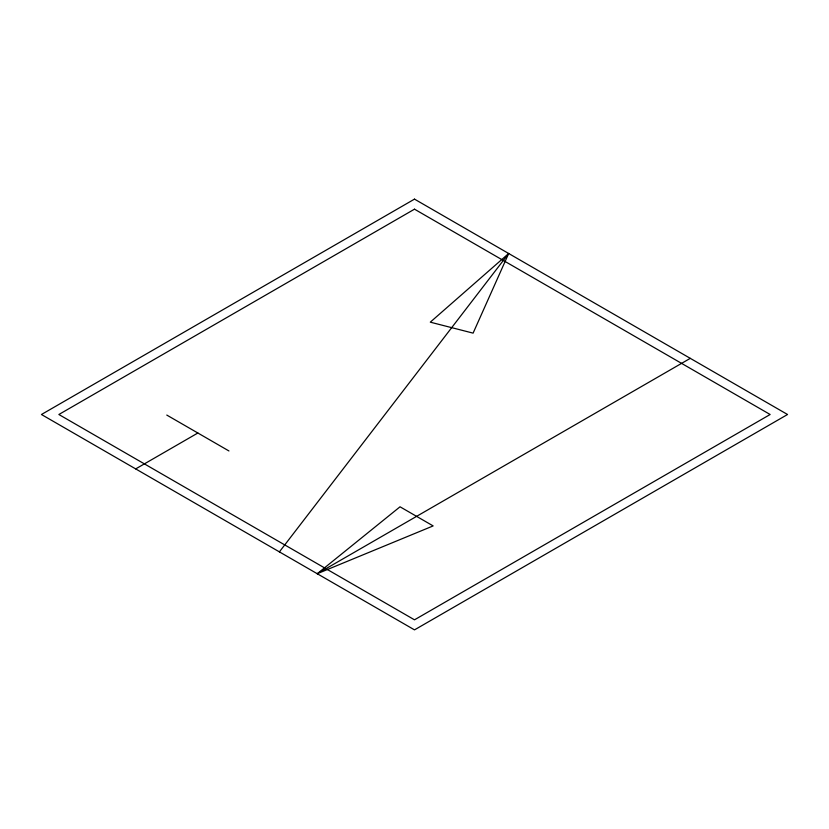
<?xml version="1.0" encoding="UTF-8"?>
<svg xmlns="http://www.w3.org/2000/svg" width="829" height="829" viewBox="0 0 829 829"><rect width="100%" height="100%" fill="white"/><g stroke="black" fill="none" stroke-linecap="round" stroke-linejoin="round"><path stroke-width="1.24" d="M508.674 253.498L473.1 333.134L430.292 322.17L508.674 253.498L279.394 551.876M317.238 573.72L400.034 506.799L433.152 525.918L317.238 573.72L690.288 358.346M135.687 468.903L197.862 433.007M166.774 415.06L228.949 450.955M414.5 199.126L41.45 414.5L414.5 629.874L787.55 414.5L414.5 199.126M414.5 209.177L58.859 414.5L414.5 619.823L770.141 414.5L414.5 209.177"/></g></svg>
